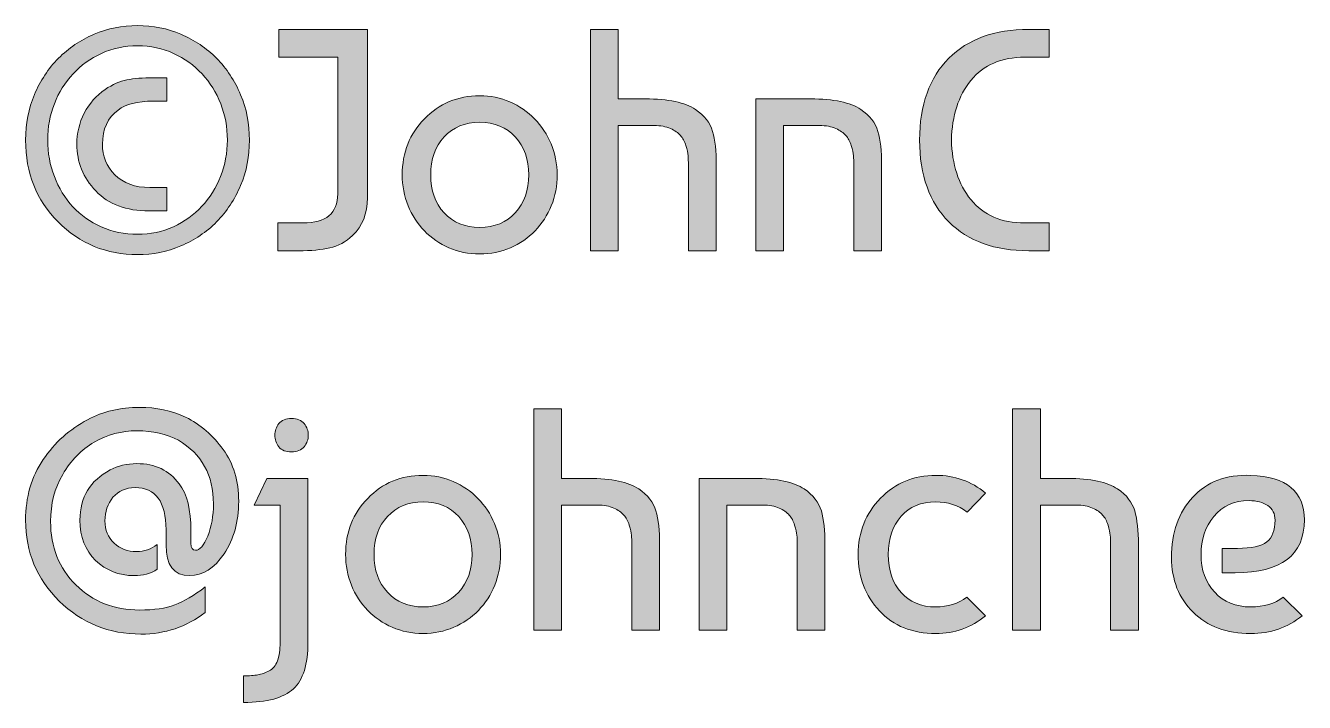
# Model space of a CAD drawing. Header units: inches. Extents: x 5 to 295, y -169 to -10.
# Drawn here: x 255.23 to 272.35, y -164.64 to -155.58 of the extents above; entities that cross this region are included whole.
import ezdxf

# ---------------------------------------------------------------- set-up
doc = ezdxf.new("R2010")
doc.units = ezdxf.units.IN
doc.header["$MEASUREMENT"] = 0
doc.layers.add('_U+5716_U+5C64 1', color=7, linetype='Continuous')

msp = doc.modelspace()

# ---------------------------------------------------------------- hatches: boundary and pattern name
at = {"layer": '_U+5716_U+5C64 1', "true_color": 0x221814}
h = msp.add_hatch(color=179, dxfattribs=at)
h.dxf.hatch_style = 2
edge = h.paths.add_edge_path()
edge.add_spline(control_points=[(255.669, -158.213), (255.378, -157.922), (255.233, -157.557), (255.233, -157.116), (255.233, -156.896), (255.272, -156.693), (255.352, -156.507), (255.43, -156.321), (255.538, -156.159), (255.673, -156.022), (255.809, -155.885), (255.967, -155.778), (256.149, -155.7), (256.332, -155.623), (256.526, -155.584), (256.732, -155.584), (256.938, -155.584), (257.132, -155.623), (257.313, -155.7), (257.496, -155.778), (257.655, -155.885), (257.79, -156.022), (257.925, -156.159), (258.032, -156.321), (258.112, -156.509), (258.191, -156.697), (258.23, -156.899), (258.23, -157.116), (258.23, -157.334), (258.191, -157.536), (258.112, -157.724), (258.032, -157.911), (257.925, -158.074), (257.79, -158.211), (257.655, -158.348), (257.496, -158.455), (257.313, -158.533), (257.132, -158.61), (256.938, -158.649), (256.732, -158.649), (256.314, -158.649), (255.96, -158.504), (255.669, -158.213)], knot_values=[0, 0, 0, 0, 1, 1, 1, 2, 2, 2, 3, 3, 3, 4, 4, 4, 5, 5, 5, 6, 6, 6, 7, 7, 7, 8, 8, 8, 9, 9, 9, 10, 10, 10, 11, 11, 11, 12, 12, 12, 13, 13, 13, 14, 14, 14, 14], degree=3, periodic=1)
edge = h.paths.add_edge_path()
edge.add_spline(control_points=[(255.529, -157.116), (255.529, -157.289), (255.559, -157.452), (255.618, -157.605), (255.677, -157.759), (255.76, -157.893), (255.866, -158.008), (255.972, -158.122), (256.099, -158.212), (256.247, -158.278), (256.395, -158.345), (256.557, -158.378), (256.732, -158.378), (256.904, -158.378), (257.064, -158.344), (257.212, -158.276), (257.36, -158.209), (257.487, -158.117), (257.593, -158.003), (257.699, -157.889), (257.782, -157.756), (257.843, -157.603), (257.903, -157.451), (257.934, -157.289), (257.934, -157.116), (257.934, -156.944), (257.904, -156.782), (257.845, -156.63), (257.786, -156.477), (257.702, -156.344), (257.595, -156.23), (257.488, -156.115), (257.361, -156.024), (257.214, -155.956), (257.068, -155.889), (256.907, -155.855), (256.732, -155.855), (256.557, -155.855), (256.396, -155.889), (256.249, -155.956), (256.102, -156.024), (255.975, -156.115), (255.868, -156.23), (255.761, -156.344), (255.677, -156.477), (255.618, -156.63), (255.559, -156.782), (255.529, -156.944), (255.529, -157.116)], knot_values=[0, 0, 0, 0, 1, 1, 1, 2, 2, 2, 3, 3, 3, 4, 4, 4, 5, 5, 5, 6, 6, 6, 7, 7, 7, 8, 8, 8, 9, 9, 9, 10, 10, 10, 11, 11, 11, 12, 12, 12, 13, 13, 13, 14, 14, 14, 15, 15, 15, 16, 16, 16, 16], degree=3, periodic=1)
edge = h.paths.add_edge_path()
edge.add_spline(control_points=[(257.125, -156.282), (257.125, -156.282), (257.125, -156.596), (257.125, -156.596), (257.125, -156.596), (256.939, -156.596), (256.939, -156.596), (256.73, -156.596), (256.575, -156.635), (256.473, -156.714), (256.332, -156.819), (256.262, -156.971), (256.262, -157.171), (256.262, -157.33), (256.317, -157.466), (256.429, -157.58), (256.54, -157.694), (256.696, -157.751), (256.897, -157.751), (256.897, -157.751), (257.125, -157.751), (257.125, -157.751), (257.125, -157.751), (257.125, -158.065), (257.125, -158.065), (257.125, -158.065), (256.888, -158.065), (256.888, -158.065), (256.58, -158.065), (256.342, -157.976), (256.173, -157.798), (256.003, -157.62), (255.919, -157.411), (255.919, -157.171), (255.919, -157.025), (255.952, -156.887), (256.018, -156.757), (256.085, -156.627), (256.178, -156.521), (256.3, -156.439), (256.396, -156.372), (256.493, -156.328), (256.59, -156.31), (256.687, -156.292), (256.804, -156.282), (256.939, -156.282), (256.939, -156.282), (257.125, -156.282), (257.125, -156.282)], knot_values=[0, 0, 0, 0, 1, 1, 1, 2, 2, 2, 3, 3, 3, 4, 4, 4, 5, 5, 5, 6, 6, 6, 7, 7, 7, 8, 8, 8, 9, 9, 9, 10, 10, 10, 11, 11, 11, 12, 12, 12, 13, 13, 13, 14, 14, 14, 15, 15, 15, 16, 16, 16, 16], degree=3, periodic=1)
h = msp.add_hatch(color=179, dxfattribs=at)
h.dxf.hatch_style = 2
edge = h.paths.add_edge_path()
edge.add_spline(control_points=[(259.411, -157.836), (259.411, -157.836), (259.411, -156.007), (259.411, -156.007), (259.411, -156.007), (258.624, -156.007), (258.624, -156.007), (258.624, -156.007), (258.624, -155.635), (258.624, -155.635), (258.624, -155.635), (259.809, -155.635), (259.809, -155.635), (259.809, -155.635), (259.809, -157.891), (259.809, -157.891), (259.809, -158.1), (259.743, -158.268), (259.61, -158.395), (259.52, -158.48), (259.418, -158.535), (259.305, -158.56), (259.192, -158.585), (259.054, -158.598), (258.89, -158.598), (258.89, -158.598), (258.611, -158.598), (258.611, -158.598), (258.611, -158.598), (258.611, -158.226), (258.611, -158.226), (258.611, -158.226), (258.945, -158.226), (258.945, -158.226), (259.256, -158.226), (259.411, -158.096), (259.411, -157.836)], knot_values=[0, 0, 0, 0, 1, 1, 1, 2, 2, 2, 3, 3, 3, 4, 4, 4, 5, 5, 5, 6, 6, 6, 7, 7, 7, 8, 8, 8, 9, 9, 9, 10, 10, 10, 11, 11, 11, 12, 12, 12, 12], degree=3, periodic=1)
h = msp.add_hatch(color=179, dxfattribs=at)
h.dxf.hatch_style = 2
edge = h.paths.add_edge_path()
edge.add_spline(control_points=[(263.166, -155.635), (263.166, -155.635), (263.166, -156.566), (263.166, -156.566), (263.166, -156.566), (263.526, -156.566), (263.526, -156.566), (263.839, -156.566), (264.064, -156.613), (264.199, -156.706), (264.32, -156.788), (264.397, -156.886), (264.43, -157), (264.462, -157.114), (264.479, -157.264), (264.479, -157.451), (264.479, -157.451), (264.479, -158.598), (264.479, -158.598), (264.479, -158.598), (264.106, -158.598), (264.106, -158.598), (264.106, -158.598), (264.106, -157.455), (264.106, -157.455), (264.106, -157.404), (264.104, -157.361), (264.102, -157.326), (264.099, -157.291), (264.089, -157.246), (264.072, -157.19), (264.055, -157.135), (264.031, -157.09), (264, -157.055), (263.969, -157.02), (263.924, -156.989), (263.865, -156.962), (263.805, -156.935), (263.733, -156.922), (263.649, -156.922), (263.649, -156.922), (263.166, -156.922), (263.166, -156.922), (263.166, -156.922), (263.166, -158.598), (263.166, -158.598), (263.166, -158.598), (262.794, -158.598), (262.794, -158.598), (262.794, -158.598), (262.794, -155.635), (262.794, -155.635), (262.794, -155.635), (263.166, -155.635), (263.166, -155.635)], knot_values=[0, 0, 0, 0, 1, 1, 1, 2, 2, 2, 3, 3, 3, 4, 4, 4, 5, 5, 5, 6, 6, 6, 7, 7, 7, 8, 8, 8, 9, 9, 9, 10, 10, 10, 11, 11, 11, 12, 12, 12, 13, 13, 13, 14, 14, 14, 15, 15, 15, 16, 16, 16, 17, 17, 17, 18, 18, 18, 18], degree=3, periodic=1)
h = msp.add_hatch(color=179, dxfattribs=at)
h.dxf.hatch_style = 2
edge = h.paths.add_edge_path()
edge.add_spline(control_points=[(267.2, -157.116), (267.203, -156.645), (267.334, -156.28), (267.592, -156.022), (267.85, -155.764), (268.207, -155.635), (268.661, -155.635), (268.661, -155.635), (268.936, -155.635), (268.936, -155.635), (268.936, -155.635), (268.936, -156.007), (268.936, -156.007), (268.936, -156.007), (268.61, -156.007), (268.61, -156.007), (268.297, -156.007), (268.056, -156.111), (267.888, -156.318), (267.72, -156.526), (267.634, -156.792), (267.628, -157.116), (267.634, -157.441), (267.72, -157.707), (267.888, -157.914), (268.056, -158.122), (268.297, -158.226), (268.61, -158.226), (268.61, -158.226), (268.936, -158.226), (268.936, -158.226), (268.936, -158.226), (268.936, -158.598), (268.936, -158.598), (268.936, -158.598), (268.661, -158.598), (268.661, -158.598), (268.207, -158.598), (267.85, -158.469), (267.592, -158.211), (267.334, -157.952), (267.203, -157.588), (267.2, -157.116)], knot_values=[0, 0, 0, 0, 1, 1, 1, 2, 2, 2, 3, 3, 3, 4, 4, 4, 5, 5, 5, 6, 6, 6, 7, 7, 7, 8, 8, 8, 9, 9, 9, 10, 10, 10, 11, 11, 11, 12, 12, 12, 13, 13, 13, 14, 14, 14, 14], degree=3, periodic=1)
h = msp.add_hatch(color=179, dxfattribs=at)
h.dxf.hatch_style = 2
edge = h.paths.add_edge_path()
edge.add_spline(control_points=[(260.571, -156.833), (260.769, -156.627), (261.016, -156.524), (261.312, -156.524), (261.456, -156.524), (261.591, -156.551), (261.716, -156.606), (261.842, -156.661), (261.952, -156.737), (262.046, -156.833), (262.141, -156.929), (262.215, -157.041), (262.269, -157.169), (262.322, -157.298), (262.349, -157.435), (262.349, -157.582), (262.349, -157.729), (262.323, -157.866), (262.271, -157.995), (262.219, -158.123), (262.146, -158.235), (262.053, -158.331), (261.96, -158.427), (261.85, -158.503), (261.723, -158.558), (261.596, -158.613), (261.459, -158.64), (261.312, -158.64), (261.162, -158.64), (261.025, -158.613), (260.899, -158.558), (260.774, -158.503), (260.664, -158.427), (260.571, -158.331), (260.478, -158.235), (260.405, -158.123), (260.353, -157.995), (260.301, -157.866), (260.275, -157.729), (260.275, -157.582), (260.275, -157.283), (260.374, -157.033), (260.571, -156.833)], knot_values=[0, 0, 0, 0, 1, 1, 1, 2, 2, 2, 3, 3, 3, 4, 4, 4, 5, 5, 5, 6, 6, 6, 7, 7, 7, 8, 8, 8, 9, 9, 9, 10, 10, 10, 11, 11, 11, 12, 12, 12, 13, 13, 13, 14, 14, 14, 14], degree=3, periodic=1)
edge = h.paths.add_edge_path()
edge.add_spline(control_points=[(261.312, -156.879), (261.114, -156.879), (260.956, -156.944), (260.836, -157.074), (260.716, -157.204), (260.656, -157.373), (260.656, -157.582), (260.656, -157.791), (260.716, -157.96), (260.836, -158.09), (260.956, -158.22), (261.114, -158.285), (261.312, -158.285), (261.512, -158.285), (261.672, -158.219), (261.79, -158.088), (261.909, -157.957), (261.968, -157.788), (261.968, -157.582), (261.968, -157.376), (261.909, -157.207), (261.79, -157.076), (261.672, -156.945), (261.512, -156.879), (261.312, -156.879)], knot_values=[0, 0, 0, 0, 1, 1, 1, 2, 2, 2, 3, 3, 3, 4, 4, 4, 5, 5, 5, 6, 6, 6, 7, 7, 7, 8, 8, 8, 8], degree=3, periodic=1)
h = msp.add_hatch(color=179, dxfattribs=at)
h.dxf.hatch_style = 2
edge = h.paths.add_edge_path()
edge.add_spline(control_points=[(265.008, -156.566), (265.008, -156.566), (265.74, -156.566), (265.74, -156.566), (266.053, -156.566), (266.278, -156.613), (266.413, -156.706), (266.534, -156.788), (266.611, -156.886), (266.644, -157), (266.676, -157.114), (266.692, -157.264), (266.692, -157.451), (266.692, -157.451), (266.692, -158.598), (266.692, -158.598), (266.692, -158.598), (266.32, -158.598), (266.32, -158.598), (266.32, -158.598), (266.32, -157.455), (266.32, -157.455), (266.32, -157.404), (266.319, -157.361), (266.316, -157.326), (266.313, -157.291), (266.303, -157.246), (266.286, -157.19), (266.269, -157.135), (266.245, -157.09), (266.214, -157.055), (266.183, -157.02), (266.138, -156.989), (266.079, -156.962), (266.02, -156.935), (265.948, -156.922), (265.863, -156.922), (265.863, -156.922), (265.38, -156.922), (265.38, -156.922), (265.38, -156.922), (265.38, -158.598), (265.38, -158.598), (265.38, -158.598), (265.008, -158.598), (265.008, -158.598), (265.008, -158.598), (265.008, -156.566), (265.008, -156.566)], knot_values=[0, 0, 0, 0, 1, 1, 1, 2, 2, 2, 3, 3, 3, 4, 4, 4, 5, 5, 5, 6, 6, 6, 7, 7, 7, 8, 8, 8, 9, 9, 9, 10, 10, 10, 11, 11, 11, 12, 12, 12, 13, 13, 13, 14, 14, 14, 15, 15, 15, 16, 16, 16, 16], degree=3, periodic=1)
h = msp.add_hatch(color=179, dxfattribs=at)
h.dxf.hatch_style = 2
edge = h.paths.add_edge_path()
edge.add_spline(control_points=[(257.637, -163.098), (257.637, -163.098), (257.637, -163.441), (257.637, -163.441), (257.386, -163.633), (257.1, -163.729), (256.778, -163.729), (256.349, -163.729), (255.984, -163.581), (255.684, -163.287), (255.383, -162.992), (255.233, -162.631), (255.233, -162.205), (255.233, -161.895), (255.311, -161.624), (255.468, -161.394), (255.624, -161.164), (255.823, -160.986), (256.063, -160.859), (256.271, -160.749), (256.503, -160.694), (256.757, -160.694), (256.983, -160.694), (257.189, -160.737), (257.375, -160.825), (257.573, -160.924), (257.74, -161.068), (257.879, -161.259), (258.017, -161.449), (258.086, -161.68), (258.086, -161.951), (258.086, -162.225), (258.02, -162.459), (257.89, -162.654), (257.758, -162.849), (257.605, -162.946), (257.43, -162.946), (257.218, -162.946), (257.113, -162.809), (257.113, -162.535), (257.113, -162.535), (257.113, -162.332), (257.113, -162.332), (257.113, -161.957), (256.974, -161.769), (256.698, -161.769), (256.573, -161.769), (256.475, -161.812), (256.403, -161.898), (256.332, -161.984), (256.295, -162.089), (256.295, -162.213), (256.295, -162.335), (256.336, -162.433), (256.418, -162.51), (256.5, -162.586), (256.6, -162.624), (256.719, -162.624), (256.823, -162.624), (256.915, -162.593), (256.994, -162.531), (256.994, -162.531), (256.994, -162.861), (256.994, -162.861), (256.909, -162.918), (256.806, -162.946), (256.685, -162.946), (256.482, -162.946), (256.31, -162.878), (256.171, -162.743), (256.031, -162.607), (255.961, -162.428), (255.961, -162.205), (255.961, -161.897), (256.097, -161.673), (256.367, -161.532), (256.469, -161.475), (256.588, -161.447), (256.723, -161.447), (256.966, -161.447), (257.155, -161.537), (257.29, -161.718), (257.395, -161.856), (257.447, -162.065), (257.447, -162.345), (257.447, -162.345), (257.447, -162.514), (257.447, -162.514), (257.447, -162.576), (257.467, -162.607), (257.506, -162.607), (257.566, -162.607), (257.62, -162.543), (257.671, -162.416), (257.722, -162.289), (257.748, -162.146), (257.748, -161.987), (257.748, -161.603), (257.591, -161.318), (257.278, -161.134), (257.278, -161.134), (257.282, -161.134), (257.282, -161.134), (257.121, -161.05), (256.935, -161.007), (256.723, -161.007), (256.522, -161.007), (256.332, -161.058), (256.151, -161.159), (255.98, -161.261), (255.839, -161.405), (255.73, -161.592), (255.622, -161.779), (255.568, -161.988), (255.568, -162.22), (255.568, -162.562), (255.68, -162.846), (255.906, -163.07), (256.132, -163.295), (256.417, -163.407), (256.761, -163.407), (256.953, -163.407), (257.11, -163.384), (257.231, -163.337), (257.352, -163.291), (257.488, -163.211), (257.637, -163.098)], knot_values=[0, 0, 0, 0, 1, 1, 1, 2, 2, 2, 3, 3, 3, 4, 4, 4, 5, 5, 5, 6, 6, 6, 7, 7, 7, 8, 8, 8, 9, 9, 9, 10, 10, 10, 11, 11, 11, 12, 12, 12, 13, 13, 13, 14, 14, 14, 15, 15, 15, 16, 16, 16, 17, 17, 17, 18, 18, 18, 19, 19, 19, 20, 20, 20, 21, 21, 21, 22, 22, 22, 23, 23, 23, 24, 24, 24, 25, 25, 25, 26, 26, 26, 27, 27, 27, 28, 28, 28, 29, 29, 29, 30, 30, 30, 31, 31, 31, 32, 32, 32, 33, 33, 33, 34, 34, 34, 35, 35, 35, 36, 36, 36, 37, 37, 37, 38, 38, 38, 39, 39, 39, 40, 40, 40, 41, 41, 41, 42, 42, 42, 42], degree=3, periodic=1)
h = msp.add_hatch(color=179, dxfattribs=at)
h.dxf.hatch_style = 2
edge = h.paths.add_edge_path()
edge.add_spline(control_points=[(262.408, -160.715), (262.408, -160.715), (262.408, -161.646), (262.408, -161.646), (262.408, -161.646), (262.768, -161.646), (262.768, -161.646), (263.081, -161.646), (263.306, -161.693), (263.441, -161.786), (263.563, -161.868), (263.639, -161.966), (263.672, -162.08), (263.704, -162.194), (263.721, -162.345), (263.721, -162.531), (263.721, -162.531), (263.721, -163.678), (263.721, -163.678), (263.721, -163.678), (263.348, -163.678), (263.348, -163.678), (263.348, -163.678), (263.348, -162.535), (263.348, -162.535), (263.348, -162.484), (263.347, -162.441), (263.344, -162.406), (263.341, -162.371), (263.331, -162.326), (263.314, -162.271), (263.297, -162.215), (263.273, -162.171), (263.242, -162.135), (263.211, -162.1), (263.166, -162.069), (263.107, -162.042), (263.048, -162.015), (262.976, -162.002), (262.891, -162.002), (262.891, -162.002), (262.408, -162.002), (262.408, -162.002), (262.408, -162.002), (262.408, -163.678), (262.408, -163.678), (262.408, -163.678), (262.036, -163.678), (262.036, -163.678), (262.036, -163.678), (262.036, -160.715), (262.036, -160.715), (262.036, -160.715), (262.408, -160.715), (262.408, -160.715)], knot_values=[0, 0, 0, 0, 1, 1, 1, 2, 2, 2, 3, 3, 3, 4, 4, 4, 5, 5, 5, 6, 6, 6, 7, 7, 7, 8, 8, 8, 9, 9, 9, 10, 10, 10, 11, 11, 11, 12, 12, 12, 13, 13, 13, 14, 14, 14, 15, 15, 15, 16, 16, 16, 17, 17, 17, 18, 18, 18, 18], degree=3, periodic=1)
h = msp.add_hatch(color=179, dxfattribs=at)
h.dxf.hatch_style = 2
edge = h.paths.add_edge_path()
edge.add_spline(control_points=[(268.818, -160.715), (268.818, -160.715), (268.818, -161.646), (268.818, -161.646), (268.818, -161.646), (269.177, -161.646), (269.177, -161.646), (269.491, -161.646), (269.715, -161.693), (269.851, -161.786), (269.972, -161.868), (270.049, -161.966), (270.081, -162.08), (270.114, -162.194), (270.13, -162.345), (270.13, -162.531), (270.13, -162.531), (270.13, -163.678), (270.13, -163.678), (270.13, -163.678), (269.758, -163.678), (269.758, -163.678), (269.758, -163.678), (269.758, -162.535), (269.758, -162.535), (269.758, -162.484), (269.756, -162.441), (269.753, -162.406), (269.75, -162.371), (269.74, -162.326), (269.723, -162.271), (269.707, -162.215), (269.682, -162.171), (269.651, -162.135), (269.62, -162.1), (269.575, -162.069), (269.516, -162.042), (269.457, -162.015), (269.385, -162.002), (269.3, -162.002), (269.3, -162.002), (268.818, -162.002), (268.818, -162.002), (268.818, -162.002), (268.818, -163.678), (268.818, -163.678), (268.818, -163.678), (268.445, -163.678), (268.445, -163.678), (268.445, -163.678), (268.445, -160.715), (268.445, -160.715), (268.445, -160.715), (268.818, -160.715), (268.818, -160.715)], knot_values=[0, 0, 0, 0, 1, 1, 1, 2, 2, 2, 3, 3, 3, 4, 4, 4, 5, 5, 5, 6, 6, 6, 7, 7, 7, 8, 8, 8, 9, 9, 9, 10, 10, 10, 11, 11, 11, 12, 12, 12, 13, 13, 13, 14, 14, 14, 15, 15, 15, 16, 16, 16, 17, 17, 17, 18, 18, 18, 18], degree=3, periodic=1)
h = msp.add_hatch(color=179, dxfattribs=at)
h.dxf.hatch_style = 2
edge = h.paths.add_edge_path()
edge.add_spline(control_points=[(259.013, -161.646), (259.013, -161.646), (259.013, -163.839), (259.013, -163.839), (259.013, -164.133), (258.949, -164.34), (258.819, -164.461), (258.689, -164.583), (258.466, -164.644), (258.15, -164.644), (258.15, -164.644), (258.15, -164.288), (258.15, -164.288), (258.229, -164.288), (258.293, -164.284), (258.343, -164.275), (258.392, -164.267), (258.442, -164.249), (258.493, -164.222), (258.543, -164.195), (258.581, -164.15), (258.605, -164.087), (258.629, -164.023), (258.641, -163.941), (258.641, -163.839), (258.641, -163.839), (258.641, -162.002), (258.641, -162.002), (258.641, -162.002), (258.294, -162.002), (258.294, -162.002), (258.294, -162.002), (258.463, -161.646), (258.463, -161.646), (258.463, -161.646), (259.013, -161.646), (259.013, -161.646)], knot_values=[0, 0, 0, 0, 1, 1, 1, 2, 2, 2, 3, 3, 3, 4, 4, 4, 5, 5, 5, 6, 6, 6, 7, 7, 7, 8, 8, 8, 9, 9, 9, 10, 10, 10, 11, 11, 11, 12, 12, 12, 12], degree=3, periodic=1)
edge = h.paths.add_edge_path()
edge.add_spline(control_points=[(258.624, -161.223), (258.587, -161.175), (258.569, -161.123), (258.569, -161.066), (258.569, -161.01), (258.587, -160.958), (258.624, -160.912), (258.661, -160.865), (258.717, -160.842), (258.793, -160.842), (258.869, -160.842), (258.926, -160.865), (258.963, -160.912), (258.999, -160.958), (259.018, -161.01), (259.018, -161.066), (259.018, -161.123), (258.999, -161.174), (258.963, -161.221), (258.926, -161.267), (258.869, -161.291), (258.793, -161.291), (258.717, -161.291), (258.661, -161.268), (258.624, -161.223)], knot_values=[0, 0, 0, 0, 1, 1, 1, 2, 2, 2, 3, 3, 3, 4, 4, 4, 5, 5, 5, 6, 6, 6, 7, 7, 7, 8, 8, 8, 8], degree=3, periodic=1)
h = msp.add_hatch(color=179, dxfattribs=at)
h.dxf.hatch_style = 2
edge = h.paths.add_edge_path()
edge.add_spline(control_points=[(259.813, -161.913), (260.011, -161.707), (260.258, -161.604), (260.554, -161.604), (260.698, -161.604), (260.833, -161.631), (260.958, -161.686), (261.084, -161.741), (261.194, -161.817), (261.288, -161.913), (261.383, -162.009), (261.457, -162.121), (261.511, -162.25), (261.564, -162.378), (261.591, -162.515), (261.591, -162.662), (261.591, -162.809), (261.565, -162.946), (261.513, -163.075), (261.461, -163.203), (261.388, -163.315), (261.295, -163.412), (261.202, -163.507), (261.092, -163.583), (260.965, -163.638), (260.838, -163.693), (260.701, -163.721), (260.554, -163.721), (260.404, -163.721), (260.267, -163.693), (260.141, -163.638), (260.016, -163.583), (259.906, -163.507), (259.813, -163.412), (259.72, -163.315), (259.648, -163.203), (259.595, -163.075), (259.543, -162.946), (259.517, -162.809), (259.517, -162.662), (259.517, -162.363), (259.616, -162.113), (259.813, -161.913)], knot_values=[0, 0, 0, 0, 1, 1, 1, 2, 2, 2, 3, 3, 3, 4, 4, 4, 5, 5, 5, 6, 6, 6, 7, 7, 7, 8, 8, 8, 9, 9, 9, 10, 10, 10, 11, 11, 11, 12, 12, 12, 13, 13, 13, 14, 14, 14, 14], degree=3, periodic=1)
edge = h.paths.add_edge_path()
edge.add_spline(control_points=[(260.554, -161.959), (260.357, -161.959), (260.198, -162.025), (260.078, -162.154), (259.958, -162.284), (259.898, -162.453), (259.898, -162.662), (259.898, -162.871), (259.958, -163.041), (260.078, -163.17), (260.198, -163.3), (260.357, -163.365), (260.554, -163.365), (260.754, -163.365), (260.914, -163.299), (261.032, -163.168), (261.151, -163.037), (261.21, -162.868), (261.21, -162.662), (261.21, -162.456), (261.151, -162.287), (261.032, -162.156), (260.914, -162.025), (260.754, -161.959), (260.554, -161.959)], knot_values=[0, 0, 0, 0, 1, 1, 1, 2, 2, 2, 3, 3, 3, 4, 4, 4, 5, 5, 5, 6, 6, 6, 7, 7, 7, 8, 8, 8, 8], degree=3, periodic=1)
h = msp.add_hatch(color=179, dxfattribs=at)
h.dxf.hatch_style = 2
edge = h.paths.add_edge_path()
edge.add_spline(control_points=[(267.831, -163.234), (267.831, -163.234), (268.085, -163.484), (268.085, -163.484), (267.891, -163.642), (267.668, -163.721), (267.417, -163.721), (267.103, -163.721), (266.852, -163.62), (266.663, -163.418), (266.474, -163.216), (266.379, -162.964), (266.379, -162.662), (266.379, -162.366), (266.479, -162.116), (266.678, -161.911), (266.877, -161.706), (267.123, -161.604), (267.417, -161.604), (267.668, -161.604), (267.891, -161.683), (268.085, -161.841), (268.085, -161.841), (267.836, -162.095), (267.836, -162.095), (267.717, -162.005), (267.577, -161.959), (267.417, -161.959), (267.222, -161.959), (267.067, -162.024), (266.953, -162.152), (266.838, -162.281), (266.781, -162.45), (266.781, -162.662), (266.781, -162.874), (266.838, -163.044), (266.953, -163.172), (267.067, -163.301), (267.222, -163.365), (267.417, -163.365), (267.58, -163.365), (267.718, -163.321), (267.831, -163.234)], knot_values=[0, 0, 0, 0, 1, 1, 1, 2, 2, 2, 3, 3, 3, 4, 4, 4, 5, 5, 5, 6, 6, 6, 7, 7, 7, 8, 8, 8, 9, 9, 9, 10, 10, 10, 11, 11, 11, 12, 12, 12, 13, 13, 13, 14, 14, 14, 14], degree=3, periodic=1)
h = msp.add_hatch(color=179, dxfattribs=at)
h.dxf.hatch_style = 2
edge = h.paths.add_edge_path()
edge.add_spline(control_points=[(271.633, -161.604), (272.113, -161.624), (272.352, -161.823), (272.352, -162.201), (272.352, -162.672), (272.043, -162.908), (271.425, -162.908), (271.425, -162.908), (271.252, -162.908), (271.252, -162.908), (271.252, -162.908), (271.252, -162.582), (271.252, -162.582), (271.252, -162.582), (271.455, -162.582), (271.455, -162.582), (271.644, -162.582), (271.775, -162.553), (271.849, -162.495), (271.922, -162.437), (271.959, -162.34), (271.959, -162.205), (271.959, -162.118), (271.926, -162.052), (271.861, -162.008), (271.796, -161.964), (271.713, -161.943), (271.612, -161.943), (271.411, -161.943), (271.254, -162.013), (271.139, -162.154), (271.025, -162.295), (270.968, -162.465), (270.968, -162.662), (270.968, -162.871), (271.029, -163.041), (271.152, -163.17), (271.275, -163.3), (271.435, -163.365), (271.633, -163.365), (271.81, -163.365), (271.956, -163.321), (272.069, -163.234), (272.069, -163.234), (272.323, -163.484), (272.323, -163.484), (272.128, -163.642), (271.898, -163.721), (271.633, -163.721), (271.311, -163.721), (271.054, -163.626), (270.862, -163.437), (270.67, -163.248), (270.574, -163.004), (270.574, -162.705), (270.574, -162.371), (270.669, -162.102), (270.858, -161.896), (271.047, -161.69), (271.305, -161.593), (271.633, -161.604)], knot_values=[0, 0, 0, 0, 1, 1, 1, 2, 2, 2, 3, 3, 3, 4, 4, 4, 5, 5, 5, 6, 6, 6, 7, 7, 7, 8, 8, 8, 9, 9, 9, 10, 10, 10, 11, 11, 11, 12, 12, 12, 13, 13, 13, 14, 14, 14, 15, 15, 15, 16, 16, 16, 17, 17, 17, 18, 18, 18, 19, 19, 19, 20, 20, 20, 20], degree=3, periodic=1)
h = msp.add_hatch(color=179, dxfattribs=at)
h.dxf.hatch_style = 2
edge = h.paths.add_edge_path()
edge.add_spline(control_points=[(264.25, -161.646), (264.25, -161.646), (264.982, -161.646), (264.982, -161.646), (265.295, -161.646), (265.52, -161.693), (265.655, -161.786), (265.776, -161.868), (265.854, -161.966), (265.886, -162.08), (265.918, -162.194), (265.934, -162.345), (265.934, -162.531), (265.934, -162.531), (265.934, -163.678), (265.934, -163.678), (265.934, -163.678), (265.562, -163.678), (265.562, -163.678), (265.562, -163.678), (265.562, -162.535), (265.562, -162.535), (265.562, -162.484), (265.561, -162.441), (265.558, -162.406), (265.555, -162.371), (265.545, -162.326), (265.528, -162.271), (265.511, -162.215), (265.487, -162.171), (265.456, -162.135), (265.425, -162.1), (265.38, -162.069), (265.321, -162.042), (265.262, -162.015), (265.19, -162.002), (265.105, -162.002), (265.105, -162.002), (264.622, -162.002), (264.622, -162.002), (264.622, -162.002), (264.622, -163.678), (264.622, -163.678), (264.622, -163.678), (264.25, -163.678), (264.25, -163.678), (264.25, -163.678), (264.25, -161.646), (264.25, -161.646)], knot_values=[0, 0, 0, 0, 1, 1, 1, 2, 2, 2, 3, 3, 3, 4, 4, 4, 5, 5, 5, 6, 6, 6, 7, 7, 7, 8, 8, 8, 9, 9, 9, 10, 10, 10, 11, 11, 11, 12, 12, 12, 13, 13, 13, 14, 14, 14, 15, 15, 15, 16, 16, 16, 16], degree=3, periodic=1)

# ---------------------------------------------------------------- linework, layer by layer
at = {"layer": '_U+5716_U+5C64 1', "lineweight": 0}
for points, knots in [([(255.669, -158.213), (255.378, -157.922), (255.233, -157.557), (255.233, -157.116), (255.233, -156.896), (255.272, -156.693), (255.352, -156.507), (255.43, -156.321), (255.538, -156.159), (255.673, -156.022), (255.809, -155.885), (255.967, -155.778), (256.149, -155.7), (256.332, -155.623), (256.526, -155.584), (256.732, -155.584), (256.938, -155.584), (257.132, -155.623), (257.313, -155.7), (257.496, -155.778), (257.655, -155.885), (257.79, -156.022), (257.925, -156.159), (258.032, -156.321), (258.112, -156.509), (258.191, -156.697), (258.23, -156.899), (258.23, -157.116), (258.23, -157.334), (258.191, -157.536), (258.112, -157.724), (258.032, -157.911), (257.925, -158.074), (257.79, -158.211), (257.655, -158.348), (257.496, -158.455), (257.313, -158.533), (257.132, -158.61), (256.938, -158.649), (256.732, -158.649), (256.314, -158.649), (255.96, -158.504), (255.669, -158.213)], [0, 0, 0, 0, 1, 1, 1, 2, 2, 2, 3, 3, 3, 4, 4, 4, 5, 5, 5, 6, 6, 6, 7, 7, 7, 8, 8, 8, 9, 9, 9, 10, 10, 10, 11, 11, 11, 12, 12, 12, 13, 13, 13, 14, 14, 14, 14]), ([(259.411, -157.836), (259.411, -157.836), (259.411, -156.007), (259.411, -156.007), (259.411, -156.007), (258.624, -156.007), (258.624, -156.007), (258.624, -156.007), (258.624, -155.635), (258.624, -155.635), (258.624, -155.635), (259.809, -155.635), (259.809, -155.635), (259.809, -155.635), (259.809, -157.891), (259.809, -157.891), (259.809, -158.1), (259.743, -158.268), (259.61, -158.395), (259.52, -158.48), (259.418, -158.535), (259.305, -158.56), (259.192, -158.585), (259.054, -158.598), (258.89, -158.598), (258.89, -158.598), (258.611, -158.598), (258.611, -158.598), (258.611, -158.598), (258.611, -158.226), (258.611, -158.226), (258.611, -158.226), (258.945, -158.226), (258.945, -158.226), (259.256, -158.226), (259.411, -158.096), (259.411, -157.836)], [0, 0, 0, 0, 1, 1, 1, 2, 2, 2, 3, 3, 3, 4, 4, 4, 5, 5, 5, 6, 6, 6, 7, 7, 7, 8, 8, 8, 9, 9, 9, 10, 10, 10, 11, 11, 11, 12, 12, 12, 12]), ([(263.166, -155.635), (263.166, -155.635), (263.166, -156.566), (263.166, -156.566), (263.166, -156.566), (263.526, -156.566), (263.526, -156.566), (263.839, -156.566), (264.064, -156.613), (264.199, -156.706), (264.32, -156.788), (264.397, -156.886), (264.43, -157), (264.462, -157.114), (264.479, -157.264), (264.479, -157.451), (264.479, -157.451), (264.479, -158.598), (264.479, -158.598), (264.479, -158.598), (264.106, -158.598), (264.106, -158.598), (264.106, -158.598), (264.106, -157.455), (264.106, -157.455), (264.106, -157.404), (264.104, -157.361), (264.102, -157.326), (264.099, -157.291), (264.089, -157.246), (264.072, -157.19), (264.055, -157.135), (264.031, -157.09), (264, -157.055), (263.969, -157.02), (263.924, -156.989), (263.865, -156.962), (263.805, -156.935), (263.733, -156.922), (263.649, -156.922), (263.649, -156.922), (263.166, -156.922), (263.166, -156.922), (263.166, -156.922), (263.166, -158.598), (263.166, -158.598), (263.166, -158.598), (262.794, -158.598), (262.794, -158.598), (262.794, -158.598), (262.794, -155.635), (262.794, -155.635), (262.794, -155.635), (263.166, -155.635), (263.166, -155.635)], [0, 0, 0, 0, 1, 1, 1, 2, 2, 2, 3, 3, 3, 4, 4, 4, 5, 5, 5, 6, 6, 6, 7, 7, 7, 8, 8, 8, 9, 9, 9, 10, 10, 10, 11, 11, 11, 12, 12, 12, 13, 13, 13, 14, 14, 14, 15, 15, 15, 16, 16, 16, 17, 17, 17, 18, 18, 18, 18]), ([(267.2, -157.116), (267.203, -156.645), (267.334, -156.28), (267.592, -156.022), (267.85, -155.764), (268.207, -155.635), (268.661, -155.635), (268.661, -155.635), (268.936, -155.635), (268.936, -155.635), (268.936, -155.635), (268.936, -156.007), (268.936, -156.007), (268.936, -156.007), (268.61, -156.007), (268.61, -156.007), (268.297, -156.007), (268.056, -156.111), (267.888, -156.318), (267.72, -156.526), (267.634, -156.792), (267.628, -157.116), (267.634, -157.441), (267.72, -157.707), (267.888, -157.914), (268.056, -158.122), (268.297, -158.226), (268.61, -158.226), (268.61, -158.226), (268.936, -158.226), (268.936, -158.226), (268.936, -158.226), (268.936, -158.598), (268.936, -158.598), (268.936, -158.598), (268.661, -158.598), (268.661, -158.598), (268.207, -158.598), (267.85, -158.469), (267.592, -158.211), (267.334, -157.952), (267.203, -157.588), (267.2, -157.116)], [0, 0, 0, 0, 1, 1, 1, 2, 2, 2, 3, 3, 3, 4, 4, 4, 5, 5, 5, 6, 6, 6, 7, 7, 7, 8, 8, 8, 9, 9, 9, 10, 10, 10, 11, 11, 11, 12, 12, 12, 13, 13, 13, 14, 14, 14, 14]), ([(255.529, -157.116), (255.529, -157.289), (255.559, -157.452), (255.618, -157.605), (255.677, -157.759), (255.76, -157.893), (255.866, -158.008), (255.972, -158.122), (256.099, -158.212), (256.247, -158.278), (256.395, -158.345), (256.557, -158.378), (256.732, -158.378), (256.904, -158.378), (257.064, -158.344), (257.212, -158.276), (257.36, -158.209), (257.487, -158.117), (257.593, -158.003), (257.699, -157.889), (257.782, -157.756), (257.843, -157.603), (257.903, -157.451), (257.934, -157.289), (257.934, -157.116), (257.934, -156.944), (257.904, -156.782), (257.845, -156.63), (257.786, -156.477), (257.702, -156.344), (257.595, -156.23), (257.488, -156.115), (257.361, -156.024), (257.214, -155.956), (257.068, -155.889), (256.907, -155.855), (256.732, -155.855), (256.557, -155.855), (256.396, -155.889), (256.249, -155.956), (256.102, -156.024), (255.975, -156.115), (255.868, -156.23), (255.761, -156.344), (255.677, -156.477), (255.618, -156.63), (255.559, -156.782), (255.529, -156.944), (255.529, -157.116)], [0, 0, 0, 0, 1, 1, 1, 2, 2, 2, 3, 3, 3, 4, 4, 4, 5, 5, 5, 6, 6, 6, 7, 7, 7, 8, 8, 8, 9, 9, 9, 10, 10, 10, 11, 11, 11, 12, 12, 12, 13, 13, 13, 14, 14, 14, 15, 15, 15, 16, 16, 16, 16]), ([(257.125, -156.282), (257.125, -156.282), (257.125, -156.596), (257.125, -156.596), (257.125, -156.596), (256.939, -156.596), (256.939, -156.596), (256.73, -156.596), (256.575, -156.635), (256.473, -156.714), (256.332, -156.819), (256.262, -156.971), (256.262, -157.171), (256.262, -157.33), (256.317, -157.466), (256.429, -157.58), (256.54, -157.694), (256.696, -157.751), (256.897, -157.751), (256.897, -157.751), (257.125, -157.751), (257.125, -157.751), (257.125, -157.751), (257.125, -158.065), (257.125, -158.065), (257.125, -158.065), (256.888, -158.065), (256.888, -158.065), (256.58, -158.065), (256.342, -157.976), (256.173, -157.798), (256.003, -157.62), (255.919, -157.411), (255.919, -157.171), (255.919, -157.025), (255.952, -156.887), (256.018, -156.757), (256.085, -156.627), (256.178, -156.521), (256.3, -156.439), (256.396, -156.372), (256.493, -156.328), (256.59, -156.31), (256.687, -156.292), (256.804, -156.282), (256.939, -156.282), (256.939, -156.282), (257.125, -156.282), (257.125, -156.282)], [0, 0, 0, 0, 1, 1, 1, 2, 2, 2, 3, 3, 3, 4, 4, 4, 5, 5, 5, 6, 6, 6, 7, 7, 7, 8, 8, 8, 9, 9, 9, 10, 10, 10, 11, 11, 11, 12, 12, 12, 13, 13, 13, 14, 14, 14, 15, 15, 15, 16, 16, 16, 16]), ([(260.571, -156.833), (260.769, -156.627), (261.016, -156.524), (261.312, -156.524), (261.456, -156.524), (261.591, -156.551), (261.716, -156.606), (261.842, -156.661), (261.952, -156.737), (262.046, -156.833), (262.141, -156.929), (262.215, -157.041), (262.269, -157.169), (262.322, -157.298), (262.349, -157.435), (262.349, -157.582), (262.349, -157.729), (262.323, -157.866), (262.271, -157.995), (262.219, -158.123), (262.146, -158.235), (262.053, -158.331), (261.96, -158.427), (261.85, -158.503), (261.723, -158.558), (261.596, -158.613), (261.459, -158.64), (261.312, -158.64), (261.162, -158.64), (261.025, -158.613), (260.899, -158.558), (260.774, -158.503), (260.664, -158.427), (260.571, -158.331), (260.478, -158.235), (260.405, -158.123), (260.353, -157.995), (260.301, -157.866), (260.275, -157.729), (260.275, -157.582), (260.275, -157.283), (260.374, -157.033), (260.571, -156.833)], [0, 0, 0, 0, 1, 1, 1, 2, 2, 2, 3, 3, 3, 4, 4, 4, 5, 5, 5, 6, 6, 6, 7, 7, 7, 8, 8, 8, 9, 9, 9, 10, 10, 10, 11, 11, 11, 12, 12, 12, 13, 13, 13, 14, 14, 14, 14]), ([(265.008, -156.566), (265.008, -156.566), (265.74, -156.566), (265.74, -156.566), (266.053, -156.566), (266.278, -156.613), (266.413, -156.706), (266.534, -156.788), (266.611, -156.886), (266.644, -157), (266.676, -157.114), (266.692, -157.264), (266.692, -157.451), (266.692, -157.451), (266.692, -158.598), (266.692, -158.598), (266.692, -158.598), (266.32, -158.598), (266.32, -158.598), (266.32, -158.598), (266.32, -157.455), (266.32, -157.455), (266.32, -157.404), (266.319, -157.361), (266.316, -157.326), (266.313, -157.291), (266.303, -157.246), (266.286, -157.19), (266.269, -157.135), (266.245, -157.09), (266.214, -157.055), (266.183, -157.02), (266.138, -156.989), (266.079, -156.962), (266.02, -156.935), (265.948, -156.922), (265.863, -156.922), (265.863, -156.922), (265.38, -156.922), (265.38, -156.922), (265.38, -156.922), (265.38, -158.598), (265.38, -158.598), (265.38, -158.598), (265.008, -158.598), (265.008, -158.598), (265.008, -158.598), (265.008, -156.566), (265.008, -156.566)], [0, 0, 0, 0, 1, 1, 1, 2, 2, 2, 3, 3, 3, 4, 4, 4, 5, 5, 5, 6, 6, 6, 7, 7, 7, 8, 8, 8, 9, 9, 9, 10, 10, 10, 11, 11, 11, 12, 12, 12, 13, 13, 13, 14, 14, 14, 15, 15, 15, 16, 16, 16, 16]), ([(261.312, -156.879), (261.114, -156.879), (260.956, -156.944), (260.836, -157.074), (260.716, -157.204), (260.656, -157.373), (260.656, -157.582), (260.656, -157.791), (260.716, -157.96), (260.836, -158.09), (260.956, -158.22), (261.114, -158.285), (261.312, -158.285), (261.512, -158.285), (261.672, -158.219), (261.79, -158.088), (261.909, -157.957), (261.968, -157.788), (261.968, -157.582), (261.968, -157.376), (261.909, -157.207), (261.79, -157.076), (261.672, -156.945), (261.512, -156.879), (261.312, -156.879)], [0, 0, 0, 0, 1, 1, 1, 2, 2, 2, 3, 3, 3, 4, 4, 4, 5, 5, 5, 6, 6, 6, 7, 7, 7, 8, 8, 8, 8]), ([(257.637, -163.098), (257.637, -163.098), (257.637, -163.441), (257.637, -163.441), (257.386, -163.633), (257.1, -163.729), (256.778, -163.729), (256.349, -163.729), (255.984, -163.581), (255.684, -163.287), (255.383, -162.992), (255.233, -162.631), (255.233, -162.205), (255.233, -161.895), (255.311, -161.624), (255.468, -161.394), (255.624, -161.164), (255.823, -160.986), (256.063, -160.859), (256.271, -160.749), (256.503, -160.694), (256.757, -160.694), (256.983, -160.694), (257.189, -160.737), (257.375, -160.825), (257.573, -160.924), (257.74, -161.068), (257.879, -161.259), (258.017, -161.449), (258.086, -161.68), (258.086, -161.951), (258.086, -162.225), (258.02, -162.459), (257.89, -162.654), (257.758, -162.849), (257.605, -162.946), (257.43, -162.946), (257.218, -162.946), (257.113, -162.809), (257.113, -162.535), (257.113, -162.535), (257.113, -162.332), (257.113, -162.332), (257.113, -161.957), (256.974, -161.769), (256.698, -161.769), (256.573, -161.769), (256.475, -161.812), (256.403, -161.898), (256.332, -161.984), (256.295, -162.089), (256.295, -162.213), (256.295, -162.335), (256.336, -162.433), (256.418, -162.51), (256.5, -162.586), (256.6, -162.624), (256.719, -162.624), (256.823, -162.624), (256.915, -162.593), (256.994, -162.531), (256.994, -162.531), (256.994, -162.861), (256.994, -162.861), (256.909, -162.918), (256.806, -162.946), (256.685, -162.946), (256.482, -162.946), (256.31, -162.878), (256.171, -162.743), (256.031, -162.607), (255.961, -162.428), (255.961, -162.205), (255.961, -161.897), (256.097, -161.673), (256.367, -161.532), (256.469, -161.475), (256.588, -161.447), (256.723, -161.447), (256.966, -161.447), (257.155, -161.537), (257.29, -161.718), (257.395, -161.856), (257.447, -162.065), (257.447, -162.345), (257.447, -162.345), (257.447, -162.514), (257.447, -162.514), (257.447, -162.576), (257.467, -162.607), (257.506, -162.607), (257.566, -162.607), (257.62, -162.543), (257.671, -162.416), (257.722, -162.289), (257.748, -162.146), (257.748, -161.987), (257.748, -161.603), (257.591, -161.318), (257.278, -161.134), (257.278, -161.134), (257.282, -161.134), (257.282, -161.134), (257.121, -161.05), (256.935, -161.007), (256.723, -161.007), (256.522, -161.007), (256.332, -161.058), (256.151, -161.159), (255.98, -161.261), (255.839, -161.405), (255.73, -161.592), (255.622, -161.779), (255.568, -161.988), (255.568, -162.22), (255.568, -162.562), (255.68, -162.846), (255.906, -163.07), (256.132, -163.295), (256.417, -163.407), (256.761, -163.407), (256.953, -163.407), (257.11, -163.384), (257.231, -163.337), (257.352, -163.291), (257.488, -163.211), (257.637, -163.098)], [0, 0, 0, 0, 1, 1, 1, 2, 2, 2, 3, 3, 3, 4, 4, 4, 5, 5, 5, 6, 6, 6, 7, 7, 7, 8, 8, 8, 9, 9, 9, 10, 10, 10, 11, 11, 11, 12, 12, 12, 13, 13, 13, 14, 14, 14, 15, 15, 15, 16, 16, 16, 17, 17, 17, 18, 18, 18, 19, 19, 19, 20, 20, 20, 21, 21, 21, 22, 22, 22, 23, 23, 23, 24, 24, 24, 25, 25, 25, 26, 26, 26, 27, 27, 27, 28, 28, 28, 29, 29, 29, 30, 30, 30, 31, 31, 31, 32, 32, 32, 33, 33, 33, 34, 34, 34, 35, 35, 35, 36, 36, 36, 37, 37, 37, 38, 38, 38, 39, 39, 39, 40, 40, 40, 41, 41, 41, 42, 42, 42, 42]), ([(262.408, -160.715), (262.408, -160.715), (262.408, -161.646), (262.408, -161.646), (262.408, -161.646), (262.768, -161.646), (262.768, -161.646), (263.081, -161.646), (263.306, -161.693), (263.441, -161.786), (263.563, -161.868), (263.639, -161.966), (263.672, -162.08), (263.704, -162.194), (263.721, -162.345), (263.721, -162.531), (263.721, -162.531), (263.721, -163.678), (263.721, -163.678), (263.721, -163.678), (263.348, -163.678), (263.348, -163.678), (263.348, -163.678), (263.348, -162.535), (263.348, -162.535), (263.348, -162.484), (263.347, -162.441), (263.344, -162.406), (263.341, -162.371), (263.331, -162.326), (263.314, -162.271), (263.297, -162.215), (263.273, -162.171), (263.242, -162.135), (263.211, -162.1), (263.166, -162.069), (263.107, -162.042), (263.048, -162.015), (262.976, -162.002), (262.891, -162.002), (262.891, -162.002), (262.408, -162.002), (262.408, -162.002), (262.408, -162.002), (262.408, -163.678), (262.408, -163.678), (262.408, -163.678), (262.036, -163.678), (262.036, -163.678), (262.036, -163.678), (262.036, -160.715), (262.036, -160.715), (262.036, -160.715), (262.408, -160.715), (262.408, -160.715)], [0, 0, 0, 0, 1, 1, 1, 2, 2, 2, 3, 3, 3, 4, 4, 4, 5, 5, 5, 6, 6, 6, 7, 7, 7, 8, 8, 8, 9, 9, 9, 10, 10, 10, 11, 11, 11, 12, 12, 12, 13, 13, 13, 14, 14, 14, 15, 15, 15, 16, 16, 16, 17, 17, 17, 18, 18, 18, 18]), ([(268.818, -160.715), (268.818, -160.715), (268.818, -161.646), (268.818, -161.646), (268.818, -161.646), (269.177, -161.646), (269.177, -161.646), (269.491, -161.646), (269.715, -161.693), (269.851, -161.786), (269.972, -161.868), (270.049, -161.966), (270.081, -162.08), (270.114, -162.194), (270.13, -162.345), (270.13, -162.531), (270.13, -162.531), (270.13, -163.678), (270.13, -163.678), (270.13, -163.678), (269.758, -163.678), (269.758, -163.678), (269.758, -163.678), (269.758, -162.535), (269.758, -162.535), (269.758, -162.484), (269.756, -162.441), (269.753, -162.406), (269.75, -162.371), (269.74, -162.326), (269.723, -162.271), (269.707, -162.215), (269.682, -162.171), (269.651, -162.135), (269.62, -162.1), (269.575, -162.069), (269.516, -162.042), (269.457, -162.015), (269.385, -162.002), (269.3, -162.002), (269.3, -162.002), (268.818, -162.002), (268.818, -162.002), (268.818, -162.002), (268.818, -163.678), (268.818, -163.678), (268.818, -163.678), (268.445, -163.678), (268.445, -163.678), (268.445, -163.678), (268.445, -160.715), (268.445, -160.715), (268.445, -160.715), (268.818, -160.715), (268.818, -160.715)], [0, 0, 0, 0, 1, 1, 1, 2, 2, 2, 3, 3, 3, 4, 4, 4, 5, 5, 5, 6, 6, 6, 7, 7, 7, 8, 8, 8, 9, 9, 9, 10, 10, 10, 11, 11, 11, 12, 12, 12, 13, 13, 13, 14, 14, 14, 15, 15, 15, 16, 16, 16, 17, 17, 17, 18, 18, 18, 18]), ([(258.624, -161.223), (258.587, -161.175), (258.569, -161.123), (258.569, -161.066), (258.569, -161.01), (258.587, -160.958), (258.624, -160.912), (258.661, -160.865), (258.717, -160.842), (258.793, -160.842), (258.869, -160.842), (258.926, -160.865), (258.963, -160.912), (258.999, -160.958), (259.018, -161.01), (259.018, -161.066), (259.018, -161.123), (258.999, -161.174), (258.963, -161.221), (258.926, -161.267), (258.869, -161.291), (258.793, -161.291), (258.717, -161.291), (258.661, -161.268), (258.624, -161.223)], [0, 0, 0, 0, 1, 1, 1, 2, 2, 2, 3, 3, 3, 4, 4, 4, 5, 5, 5, 6, 6, 6, 7, 7, 7, 8, 8, 8, 8]), ([(259.813, -161.913), (260.011, -161.707), (260.258, -161.604), (260.554, -161.604), (260.698, -161.604), (260.833, -161.631), (260.958, -161.686), (261.084, -161.741), (261.194, -161.817), (261.288, -161.913), (261.383, -162.009), (261.457, -162.121), (261.511, -162.25), (261.564, -162.378), (261.591, -162.515), (261.591, -162.662), (261.591, -162.809), (261.565, -162.946), (261.513, -163.075), (261.461, -163.203), (261.388, -163.315), (261.295, -163.412), (261.202, -163.507), (261.092, -163.583), (260.965, -163.638), (260.838, -163.693), (260.701, -163.721), (260.554, -163.721), (260.404, -163.721), (260.267, -163.693), (260.141, -163.638), (260.016, -163.583), (259.906, -163.507), (259.813, -163.412), (259.72, -163.315), (259.648, -163.203), (259.595, -163.075), (259.543, -162.946), (259.517, -162.809), (259.517, -162.662), (259.517, -162.363), (259.616, -162.113), (259.813, -161.913)], [0, 0, 0, 0, 1, 1, 1, 2, 2, 2, 3, 3, 3, 4, 4, 4, 5, 5, 5, 6, 6, 6, 7, 7, 7, 8, 8, 8, 9, 9, 9, 10, 10, 10, 11, 11, 11, 12, 12, 12, 13, 13, 13, 14, 14, 14, 14]), ([(267.831, -163.234), (267.831, -163.234), (268.085, -163.484), (268.085, -163.484), (267.891, -163.642), (267.668, -163.721), (267.417, -163.721), (267.103, -163.721), (266.852, -163.62), (266.663, -163.418), (266.474, -163.216), (266.379, -162.964), (266.379, -162.662), (266.379, -162.366), (266.479, -162.116), (266.678, -161.911), (266.877, -161.706), (267.123, -161.604), (267.417, -161.604), (267.668, -161.604), (267.891, -161.683), (268.085, -161.841), (268.085, -161.841), (267.836, -162.095), (267.836, -162.095), (267.717, -162.005), (267.577, -161.959), (267.417, -161.959), (267.222, -161.959), (267.067, -162.024), (266.953, -162.152), (266.838, -162.281), (266.781, -162.45), (266.781, -162.662), (266.781, -162.874), (266.838, -163.044), (266.953, -163.172), (267.067, -163.301), (267.222, -163.365), (267.417, -163.365), (267.58, -163.365), (267.718, -163.321), (267.831, -163.234)], [0, 0, 0, 0, 1, 1, 1, 2, 2, 2, 3, 3, 3, 4, 4, 4, 5, 5, 5, 6, 6, 6, 7, 7, 7, 8, 8, 8, 9, 9, 9, 10, 10, 10, 11, 11, 11, 12, 12, 12, 13, 13, 13, 14, 14, 14, 14]), ([(271.633, -161.604), (272.113, -161.624), (272.352, -161.823), (272.352, -162.201), (272.352, -162.672), (272.043, -162.908), (271.425, -162.908), (271.425, -162.908), (271.252, -162.908), (271.252, -162.908), (271.252, -162.908), (271.252, -162.582), (271.252, -162.582), (271.252, -162.582), (271.455, -162.582), (271.455, -162.582), (271.644, -162.582), (271.775, -162.553), (271.849, -162.495), (271.922, -162.437), (271.959, -162.34), (271.959, -162.205), (271.959, -162.118), (271.926, -162.052), (271.861, -162.008), (271.796, -161.964), (271.713, -161.943), (271.612, -161.943), (271.411, -161.943), (271.254, -162.013), (271.139, -162.154), (271.025, -162.295), (270.968, -162.465), (270.968, -162.662), (270.968, -162.871), (271.029, -163.041), (271.152, -163.17), (271.275, -163.3), (271.435, -163.365), (271.633, -163.365), (271.81, -163.365), (271.956, -163.321), (272.069, -163.234), (272.069, -163.234), (272.323, -163.484), (272.323, -163.484), (272.128, -163.642), (271.898, -163.721), (271.633, -163.721), (271.311, -163.721), (271.054, -163.626), (270.862, -163.437), (270.67, -163.248), (270.574, -163.004), (270.574, -162.705), (270.574, -162.371), (270.669, -162.102), (270.858, -161.896), (271.047, -161.69), (271.305, -161.593), (271.633, -161.604)], [0, 0, 0, 0, 1, 1, 1, 2, 2, 2, 3, 3, 3, 4, 4, 4, 5, 5, 5, 6, 6, 6, 7, 7, 7, 8, 8, 8, 9, 9, 9, 10, 10, 10, 11, 11, 11, 12, 12, 12, 13, 13, 13, 14, 14, 14, 15, 15, 15, 16, 16, 16, 17, 17, 17, 18, 18, 18, 19, 19, 19, 20, 20, 20, 20]), ([(259.013, -161.646), (259.013, -161.646), (259.013, -163.839), (259.013, -163.839), (259.013, -164.133), (258.949, -164.34), (258.819, -164.461), (258.689, -164.583), (258.466, -164.644), (258.15, -164.644), (258.15, -164.644), (258.15, -164.288), (258.15, -164.288), (258.229, -164.288), (258.293, -164.284), (258.343, -164.275), (258.392, -164.267), (258.442, -164.249), (258.493, -164.222), (258.543, -164.195), (258.581, -164.15), (258.605, -164.087), (258.629, -164.023), (258.641, -163.941), (258.641, -163.839), (258.641, -163.839), (258.641, -162.002), (258.641, -162.002), (258.641, -162.002), (258.294, -162.002), (258.294, -162.002), (258.294, -162.002), (258.463, -161.646), (258.463, -161.646), (258.463, -161.646), (259.013, -161.646), (259.013, -161.646)], [0, 0, 0, 0, 1, 1, 1, 2, 2, 2, 3, 3, 3, 4, 4, 4, 5, 5, 5, 6, 6, 6, 7, 7, 7, 8, 8, 8, 9, 9, 9, 10, 10, 10, 11, 11, 11, 12, 12, 12, 12]), ([(264.25, -161.646), (264.25, -161.646), (264.982, -161.646), (264.982, -161.646), (265.295, -161.646), (265.52, -161.693), (265.655, -161.786), (265.776, -161.868), (265.854, -161.966), (265.886, -162.08), (265.918, -162.194), (265.934, -162.345), (265.934, -162.531), (265.934, -162.531), (265.934, -163.678), (265.934, -163.678), (265.934, -163.678), (265.562, -163.678), (265.562, -163.678), (265.562, -163.678), (265.562, -162.535), (265.562, -162.535), (265.562, -162.484), (265.561, -162.441), (265.558, -162.406), (265.555, -162.371), (265.545, -162.326), (265.528, -162.271), (265.511, -162.215), (265.487, -162.171), (265.456, -162.135), (265.425, -162.1), (265.38, -162.069), (265.321, -162.042), (265.262, -162.015), (265.19, -162.002), (265.105, -162.002), (265.105, -162.002), (264.622, -162.002), (264.622, -162.002), (264.622, -162.002), (264.622, -163.678), (264.622, -163.678), (264.622, -163.678), (264.25, -163.678), (264.25, -163.678), (264.25, -163.678), (264.25, -161.646), (264.25, -161.646)], [0, 0, 0, 0, 1, 1, 1, 2, 2, 2, 3, 3, 3, 4, 4, 4, 5, 5, 5, 6, 6, 6, 7, 7, 7, 8, 8, 8, 9, 9, 9, 10, 10, 10, 11, 11, 11, 12, 12, 12, 13, 13, 13, 14, 14, 14, 15, 15, 15, 16, 16, 16, 16]), ([(260.554, -161.959), (260.357, -161.959), (260.198, -162.025), (260.078, -162.154), (259.958, -162.284), (259.898, -162.453), (259.898, -162.662), (259.898, -162.871), (259.958, -163.041), (260.078, -163.17), (260.198, -163.3), (260.357, -163.365), (260.554, -163.365), (260.754, -163.365), (260.914, -163.299), (261.032, -163.168), (261.151, -163.037), (261.21, -162.868), (261.21, -162.662), (261.21, -162.456), (261.151, -162.287), (261.032, -162.156), (260.914, -162.025), (260.754, -161.959), (260.554, -161.959)], [0, 0, 0, 0, 1, 1, 1, 2, 2, 2, 3, 3, 3, 4, 4, 4, 5, 5, 5, 6, 6, 6, 7, 7, 7, 8, 8, 8, 8])]:
    msp.add_open_spline(points, degree=3, knots=knots, dxfattribs=at)

doc.saveas('drawing.dxf')
